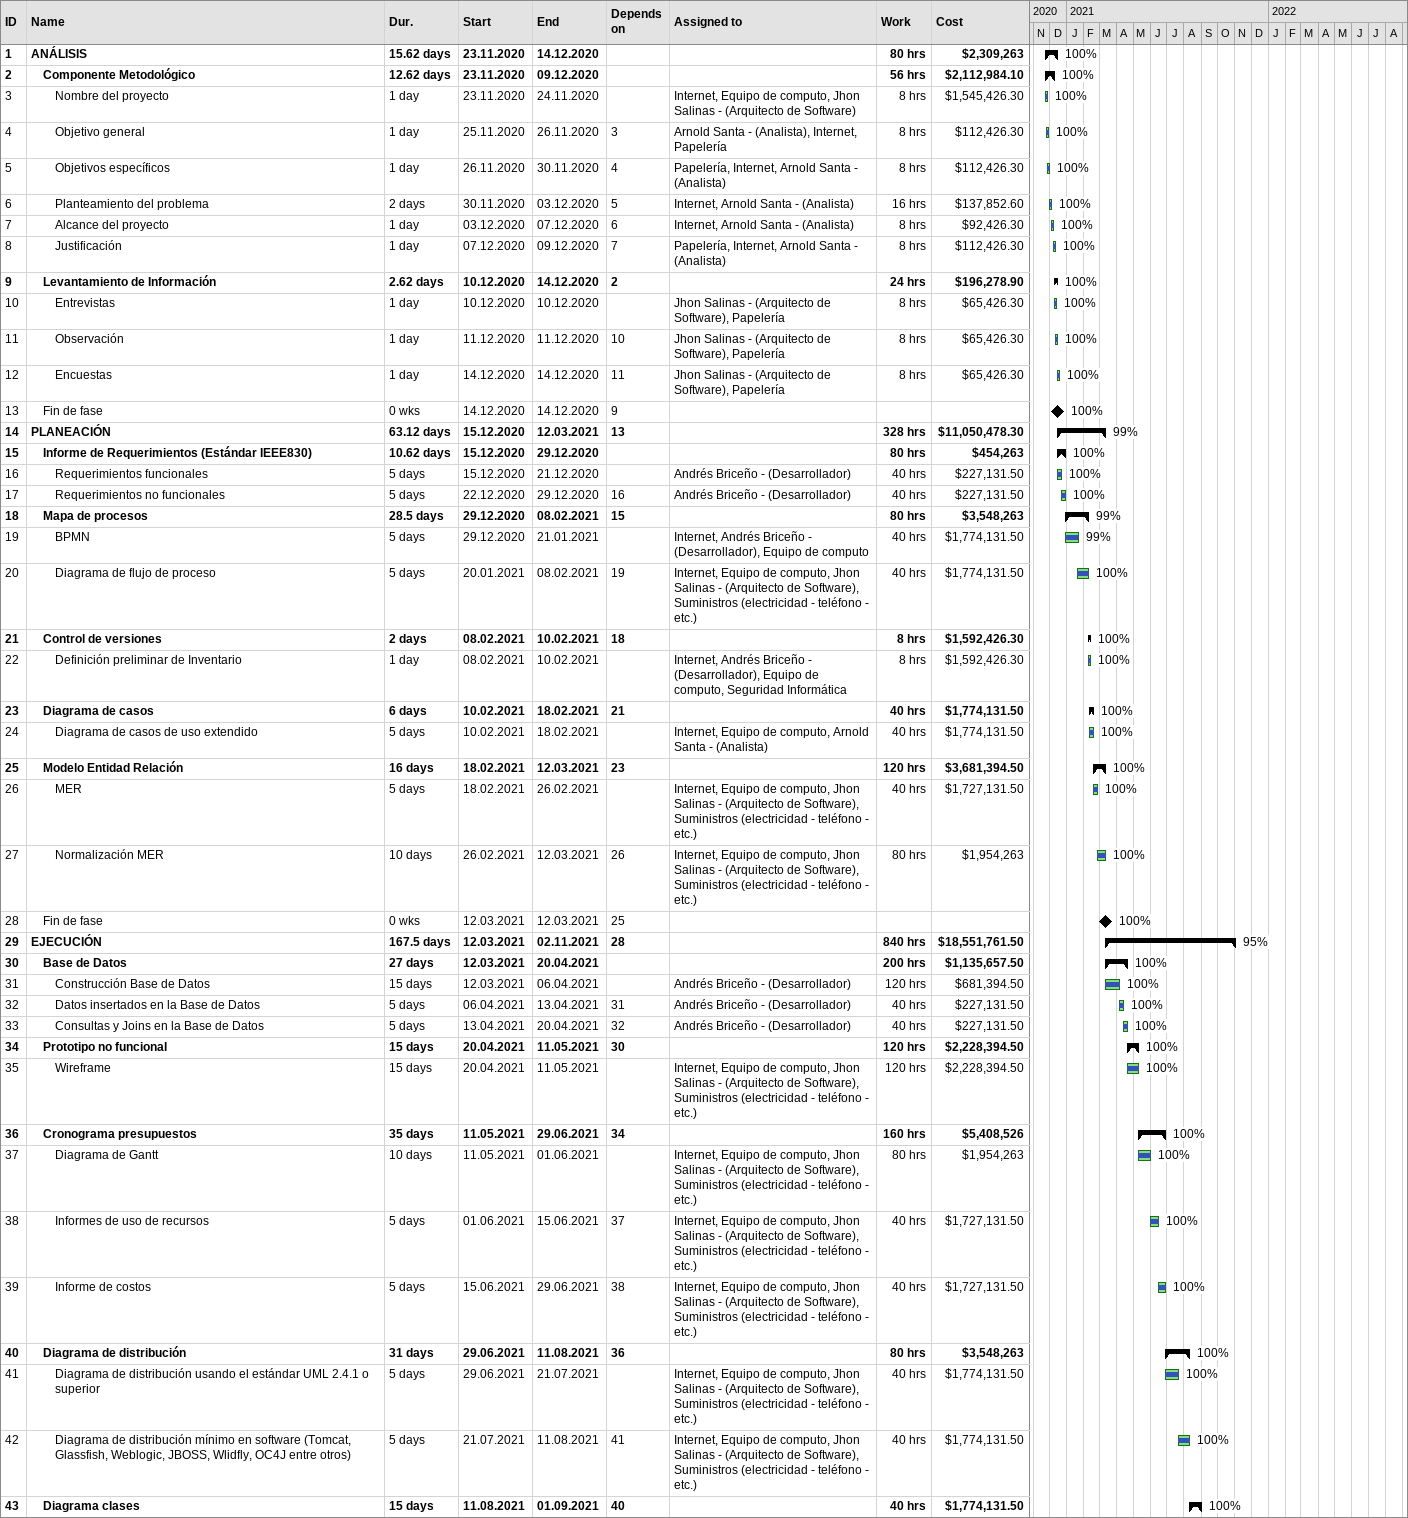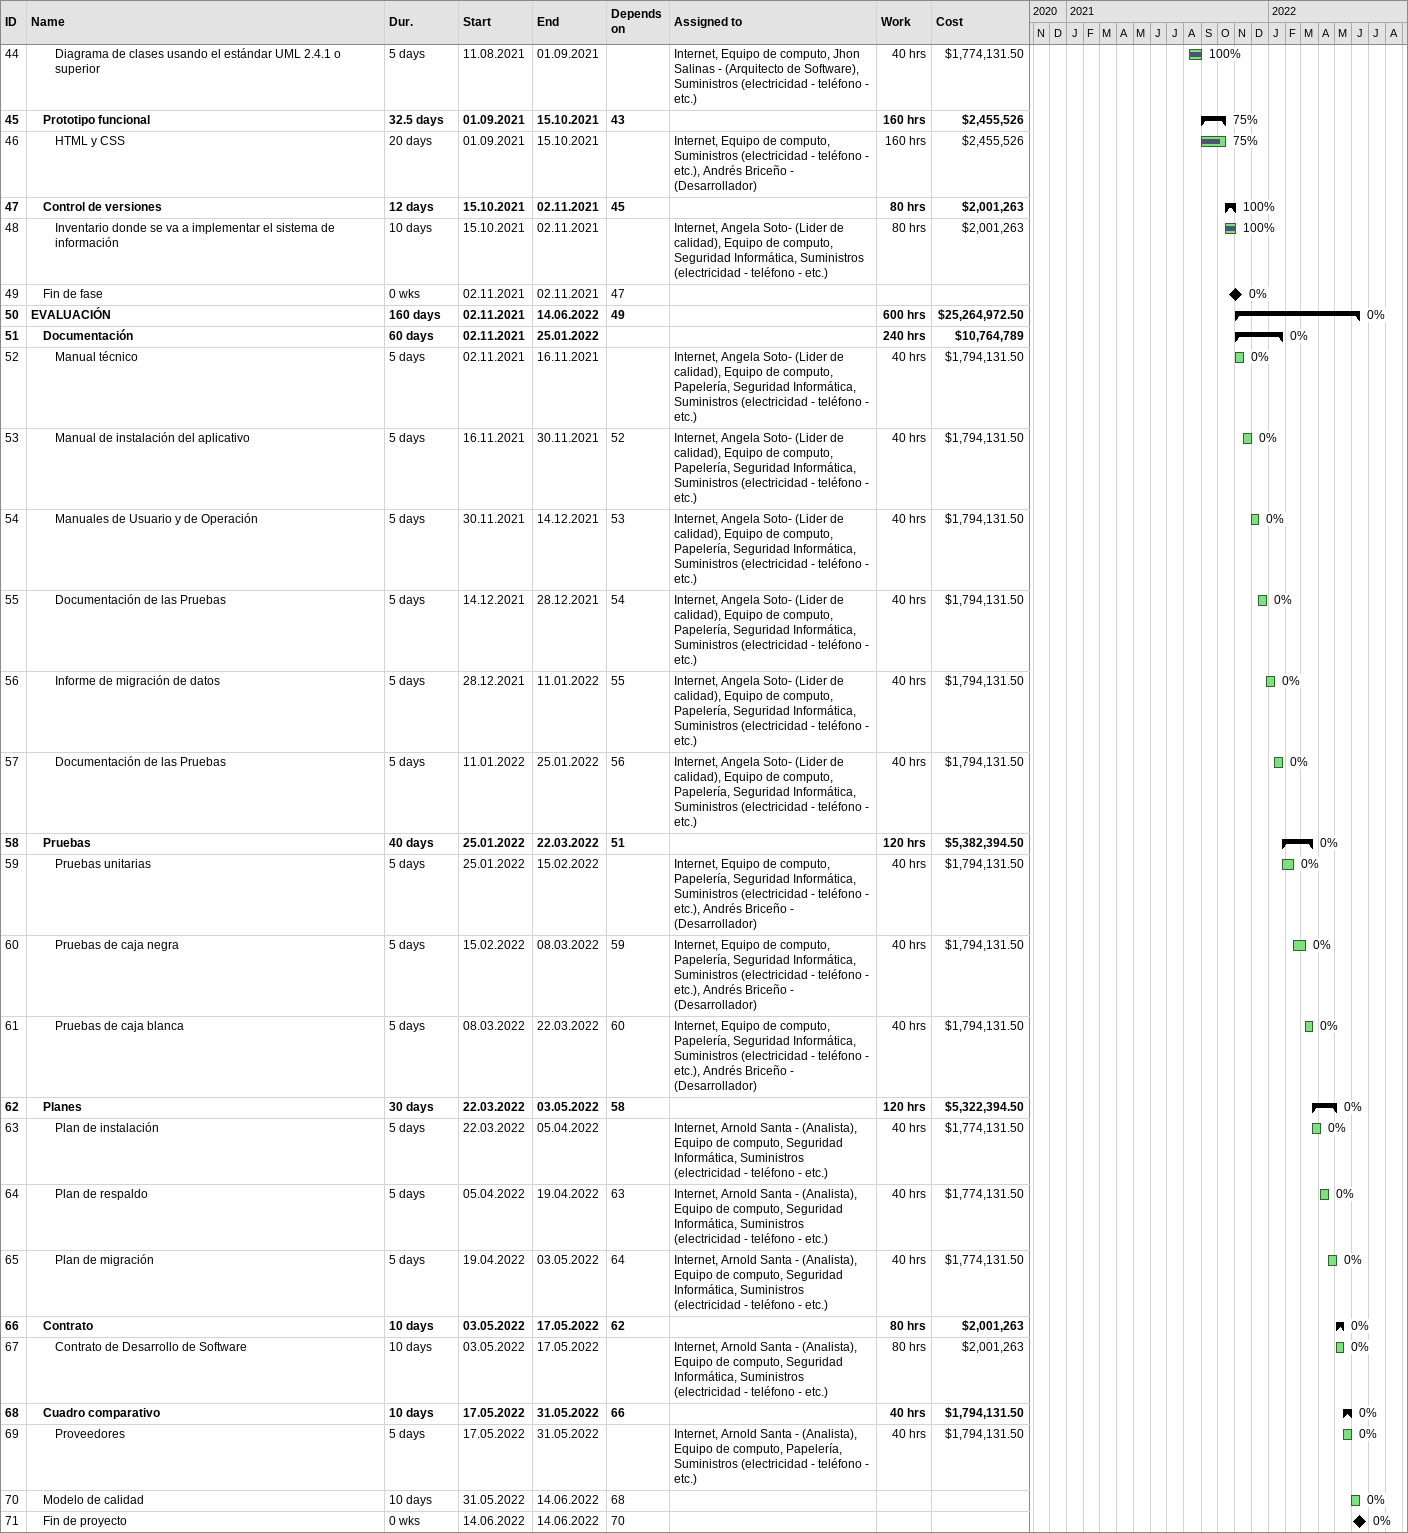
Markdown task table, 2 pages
| ID | Level | Task | Duration | Start | Finish | Predecessors | Resources | % complete | Work (h) | Cost ($) |
|---|---|---|---|---|---|---|---|---|---|---|
| 1 | 1 | **ANÁLISIS** | 15.62d | 2020-11-23 | 2020-12-14 |  |  | 100 | 80 | 2309263 |
| 2 | 2 | **Componente Metodológico** | 12.62d | 2020-11-23 | 2020-12-09 |  |  | 100 | 56 | 2112984.10 |
| 3 | 3 | Nombre del proyecto | 1d | 2020-11-23 | 2020-11-24 |  | Internet, Equipo de computo, Jhon Salinas - (Arquitecto de Software) | 100 | 8 | 1545426.30 |
| 4 | 3 | Objetivo general | 1d | 2020-11-25 | 2020-11-26 | 3 | Arnold Santa - (Analista), Internet, Papelería | 100 | 8 | 112426.30 |
| 5 | 3 | Objetivos específicos | 1d | 2020-11-26 | 2020-11-30 | 4 | Papelería, Internet, Arnold Santa - (Analista) | 100 | 8 | 112426.30 |
| 6 | 3 | Planteamiento del problema | 2d | 2020-11-30 | 2020-12-03 | 5 | Internet, Arnold Santa - (Analista) | 100 | 16 | 137852.60 |
| 7 | 3 | Alcance del proyecto | 1d | 2020-12-03 | 2020-12-07 | 6 | Internet, Arnold Santa - (Analista) | 100 | 8 | 92426.30 |
| 8 | 3 | Justificación | 1d | 2020-12-07 | 2020-12-09 | 7 | Papelería, Internet, Arnold Santa - (Analista) | 100 | 8 | 112426.30 |
| 9 | 2 | **Levantamiento de Información** | 2.62d | 2020-12-10 | 2020-12-14 | 2 |  | 100 | 24 | 196278.90 |
| 10 | 3 | Entrevistas | 1d | 2020-12-10 | 2020-12-10 |  | Jhon Salinas - (Arquitecto de Software), Papelería | 100 | 8 | 65426.30 |
| 11 | 3 | Observación | 1d | 2020-12-11 | 2020-12-11 | 10 | Jhon Salinas - (Arquitecto de Software), Papelería | 100 | 8 | 65426.30 |
| 12 | 3 | Encuestas | 1d | 2020-12-14 | 2020-12-14 | 11 | Jhon Salinas - (Arquitecto de Software), Papelería | 100 | 8 | 65426.30 |
| 13 | 2 | Fin de fase | 0w | 2020-12-14 | 2020-12-14 | 9 |  | 100 |  |  |
| 14 | 1 | **PLANEACIÓN** | 63.12d | 2020-12-15 | 2021-03-12 | 13 |  | 99 | 328 | 11050478.30 |
| 15 | 2 | **Informe de Requerimientos (Estándar IEEE830)** | 10.62d | 2020-12-15 | 2020-12-29 |  |  | 100 | 80 | 454263 |
| 16 | 3 | Requerimientos funcionales | 5d | 2020-12-15 | 2020-12-21 |  | Andrés Briceño - (Desarrollador) | 100 | 40 | 227131.50 |
| 17 | 3 | Requerimientos no funcionales | 5d | 2020-12-22 | 2020-12-29 | 16 | Andrés Briceño - (Desarrollador) | 100 | 40 | 227131.50 |
| 18 | 2 | **Mapa de procesos** | 28.5d | 2020-12-29 | 2021-02-08 | 15 |  | 99 | 80 | 3548263 |
| 19 | 3 | BPMN | 5d | 2020-12-29 | 2021-01-21 |  | Internet, Andrés Briceño - (Desarrollador), Equipo de computo | 99 | 40 | 1774131.50 |
| 20 | 3 | Diagrama de flujo de proceso | 5d | 2021-01-20 | 2021-02-08 | 19 | Internet, Equipo de computo, Jhon Salinas - (Arquitecto de Software), Suministros (electricidad - teléfono - etc.) | 100 | 40 | 1774131.50 |
| 21 | 2 | **Control de versiones** | 2d | 2021-02-08 | 2021-02-10 | 18 |  | 100 | 8 | 1592426.30 |
| 22 | 3 | Definición preliminar de Inventario | 1d | 2021-02-08 | 2021-02-10 |  | Internet, Andrés Briceño - (Desarrollador), Equipo de computo, Seguridad Informática | 100 | 8 | 1592426.30 |
| 23 | 2 | **Diagrama de casos** | 6d | 2021-02-10 | 2021-02-18 | 21 |  | 100 | 40 | 1774131.50 |
| 24 | 3 | Diagrama de casos de uso extendido | 5d | 2021-02-10 | 2021-02-18 |  | Internet, Equipo de computo, Arnold Santa - (Analista) | 100 | 40 | 1774131.50 |
| 25 | 2 | **Modelo Entidad Relación** | 16d | 2021-02-18 | 2021-03-12 | 23 |  | 100 | 120 | 3681394.50 |
| 26 | 3 | MER | 5d | 2021-02-18 | 2021-02-26 |  | Internet, Equipo de computo, Jhon Salinas - (Arquitecto de Software), Suministros (electricidad - teléfono - etc.) | 100 | 40 | 1727131.50 |
| 27 | 3 | Normalización MER | 10d | 2021-02-26 | 2021-03-12 | 26 | Internet, Equipo de computo, Jhon Salinas - (Arquitecto de Software), Suministros (electricidad - teléfono - etc.) | 100 | 80 | 1954263 |
| 28 | 2 | Fin de fase | 0w | 2021-03-12 | 2021-03-12 | 25 |  | 100 |  |  |
| 29 | 1 | **EJECUCIÓN** | 167.5d | 2021-03-12 | 2021-11-02 | 28 |  | 95 | 840 | 18551761.50 |
| 30 | 2 | **Base de Datos** | 27d | 2021-03-12 | 2021-04-20 |  |  | 100 | 200 | 1135657.50 |
| 31 | 3 | Construcción Base de Datos | 15d | 2021-03-12 | 2021-04-06 |  | Andrés Briceño - (Desarrollador) | 100 | 120 | 681394.50 |
| 32 | 3 | Datos insertados en la Base de Datos | 5d | 2021-04-06 | 2021-04-13 | 31 | Andrés Briceño - (Desarrollador) | 100 | 40 | 227131.50 |
| 33 | 3 | Consultas y Joins en la Base de Datos | 5d | 2021-04-13 | 2021-04-20 | 32 | Andrés Briceño - (Desarrollador) | 100 | 40 | 227131.50 |
| 34 | 2 | **Prototipo no funcional** | 15d | 2021-04-20 | 2021-05-11 | 30 |  | 100 | 120 | 2228394.50 |
| 35 | 3 | Wireframe | 15d | 2021-04-20 | 2021-05-11 |  | Internet, Equipo de computo, Jhon Salinas - (Arquitecto de Software), Suministros (electricidad - teléfono - etc.) | 100 | 120 | 2228394.50 |
| 36 | 2 | **Cronograma presupuestos** | 35d | 2021-05-11 | 2021-06-29 | 34 |  | 100 | 160 | 5408526 |
| 37 | 3 | Diagrama de Gantt | 10d | 2021-05-11 | 2021-06-01 |  | Internet, Equipo de computo, Jhon Salinas - (Arquitecto de Software), Suministros (electricidad - teléfono - etc.) | 100 | 80 | 1954263 |
| 38 | 3 | Informes de uso de recursos | 5d | 2021-06-01 | 2021-06-15 | 37 | Internet, Equipo de computo, Jhon Salinas - (Arquitecto de Software), Suministros (electricidad - teléfono - etc.) | 100 | 40 | 1727131.50 |
| 39 | 3 | Informe de costos | 5d | 2021-06-15 | 2021-06-29 | 38 | Internet, Equipo de computo, Jhon Salinas - (Arquitecto de Software), Suministros (electricidad - teléfono - etc.) | 100 | 40 | 1727131.50 |
| 40 | 2 | **Diagrama de distribución** | 31d | 2021-06-29 | 2021-08-11 | 36 |  | 100 | 80 | 3548263 |
| 41 | 3 | Diagrama de distribución usando el estándar UML 2.4.1 o superior | 5d | 2021-06-29 | 2021-07-21 |  | Internet, Equipo de computo, Jhon Salinas - (Arquitecto de Software), Suministros (electricidad - teléfono - etc.) | 100 | 40 | 1774131.50 |
| 42 | 3 | Diagrama de distribución mínimo en software (Tomcat, Glassfish, Weblogic, JBOSS, Wlidfly, OC4J entre otros) | 5d | 2021-07-21 | 2021-08-11 | 41 | Internet, Equipo de computo, Jhon Salinas - (Arquitecto de Software), Suministros (electricidad - teléfono - etc.) | 100 | 40 | 1774131.50 |
| 43 | 2 | **Diagrama clases** | 15d | 2021-08-11 | 2021-09-01 | 40 |  | 100 | 40 | 1774131.50 |
| 44 | 3 | Diagrama de clases usando el estándar UML 2.4.1 o superior | 5d | 2021-08-11 | 2021-09-01 |  | Internet, Equipo de computo, Jhon Salinas - (Arquitecto de Software), Suministros (electricidad - teléfono - etc.) | 100 | 40 | 1774131.50 |
| 45 | 2 | **Prototipo funcional** | 32.5d | 2021-09-01 | 2021-10-15 | 43 |  | 75 | 160 | 2455526 |
| 46 | 3 | HTML y CSS | 20d | 2021-09-01 | 2021-10-15 |  | Internet, Equipo de computo, Suministros (electricidad - teléfono - etc.), Andrés Briceño - (Desarrollador) | 75 | 160 | 2455526 |
| 47 | 2 | **Control de versiones** | 12d | 2021-10-15 | 2021-11-02 | 45 |  | 100 | 80 | 2001263 |
| 48 | 3 | Inventario donde se va a implementar el sistema de información | 10d | 2021-10-15 | 2021-11-02 |  | Internet, Angela Soto- (Lider de calidad), Equipo de computo, Seguridad Informática, Suministros (electricidad - teléfono - etc.) | 100 | 80 | 2001263 |
| 49 | 2 | Fin de fase | 0w | 2021-11-02 | 2021-11-02 | 47 |  | 0 |  |  |
| 50 | 1 | **EVALUACIÓN** | 160d | 2021-11-02 | 2022-06-14 | 49 |  | 0 | 600 | 25264972.50 |
| 51 | 2 | **Documentación** | 60d | 2021-11-02 | 2022-01-25 |  |  | 0 | 240 | 10764789 |
| 52 | 3 | Manual técnico | 5d | 2021-11-02 | 2021-11-16 |  | Internet, Angela Soto- (Lider de calidad), Equipo de computo, Papelería, Seguridad Informática, Suministros (electricidad - teléfono - etc.) | 0 | 40 | 1794131.50 |
| 53 | 3 | Manual de instalación del aplicativo | 5d | 2021-11-16 | 2021-11-30 | 52 | Internet, Angela Soto- (Lider de calidad), Equipo de computo, Papelería, Seguridad Informática, Suministros (electricidad - teléfono - etc.) | 0 | 40 | 1794131.50 |
| 54 | 3 | Manuales de Usuario y de Operación | 5d | 2021-11-30 | 2021-12-14 | 53 | Internet, Angela Soto- (Lider de calidad), Equipo de computo, Papelería, Seguridad Informática, Suministros (electricidad - teléfono - etc.) | 0 | 40 | 1794131.50 |
| 55 | 3 | Documentación de las Pruebas | 5d | 2021-12-14 | 2021-12-28 | 54 | Internet, Angela Soto- (Lider de calidad), Equipo de computo, Papelería, Seguridad Informática, Suministros (electricidad - teléfono - etc.) | 0 | 40 | 1794131.50 |
| 56 | 3 | Informe de migración de datos | 5d | 2021-12-28 | 2022-01-11 | 55 | Internet, Angela Soto- (Lider de calidad), Equipo de computo, Papelería, Seguridad Informática, Suministros (electricidad - teléfono - etc.) | 0 | 40 | 1794131.50 |
| 57 | 3 | Documentación de las Pruebas | 5d | 2022-01-11 | 2022-01-25 | 56 | Internet, Angela Soto- (Lider de calidad), Equipo de computo, Papelería, Seguridad Informática, Suministros (electricidad - teléfono - etc.) | 0 | 40 | 1794131.50 |
| 58 | 2 | **Pruebas** | 40d | 2022-01-25 | 2022-03-22 | 51 |  | 0 | 120 | 5382394.50 |
| 59 | 3 | Pruebas unitarias | 5d | 2022-01-25 | 2022-02-15 |  | Internet, Equipo de computo, Papelería, Seguridad Informática, Suministros (electricidad - teléfono - etc.), Andrés Briceño - (Desarrollador) | 0 | 40 | 1794131.50 |
| 60 | 3 | Pruebas de caja negra | 5d | 2022-02-15 | 2022-03-08 | 59 | Internet, Equipo de computo, Papelería, Seguridad Informática, Suministros (electricidad - teléfono - etc.), Andrés Briceño - (Desarrollador) | 0 | 40 | 1794131.50 |
| 61 | 3 | Pruebas de caja blanca | 5d | 2022-03-08 | 2022-03-22 | 60 | Internet, Equipo de computo, Papelería, Seguridad Informática, Suministros (electricidad - teléfono - etc.), Andrés Briceño - (Desarrollador) | 0 | 40 | 1794131.50 |
| 62 | 2 | **Planes** | 30d | 2022-03-22 | 2022-05-03 | 58 |  | 0 | 120 | 5322394.50 |
| 63 | 3 | Plan de instalación | 5d | 2022-03-22 | 2022-04-05 |  | Internet, Arnold Santa - (Analista), Equipo de computo, Seguridad Informática, Suministros (electricidad - teléfono - etc.) | 0 | 40 | 1774131.50 |
| 64 | 3 | Plan de respaldo | 5d | 2022-04-05 | 2022-04-19 | 63 | Internet, Arnold Santa - (Analista), Equipo de computo, Seguridad Informática, Suministros (electricidad - teléfono - etc.) | 0 | 40 | 1774131.50 |
| 65 | 3 | Plan de migración | 5d | 2022-04-19 | 2022-05-03 | 64 | Internet, Arnold Santa - (Analista), Equipo de computo, Seguridad Informática, Suministros (electricidad - teléfono - etc.) | 0 | 40 | 1774131.50 |
| 66 | 2 | **Contrato** | 10d | 2022-05-03 | 2022-05-17 | 62 |  | 0 | 80 | 2001263 |
| 67 | 3 | Contrato de Desarrollo de Software | 10d | 2022-05-03 | 2022-05-17 |  | Internet, Arnold Santa - (Analista), Equipo de computo, Seguridad Informática, Suministros (electricidad - teléfono - etc.) | 0 | 80 | 2001263 |
| 68 | 2 | **Cuadro comparativo** | 10d | 2022-05-17 | 2022-05-31 | 66 |  | 0 | 40 | 1794131.50 |
| 69 | 3 | Proveedores | 5d | 2022-05-17 | 2022-05-31 |  | Internet, Arnold Santa - (Analista), Equipo de computo, Papelería, Suministros (electricidad - teléfono - etc.) | 0 | 40 | 1794131.50 |
| 70 | 2 | Modelo de calidad | 10d | 2022-05-31 | 2022-06-14 | 68 |  | 0 |  |  |
| 71 | 2 | Fin de proyecto | 0w | 2022-06-14 | 2022-06-14 | 70 |  | 0 |  |  |
